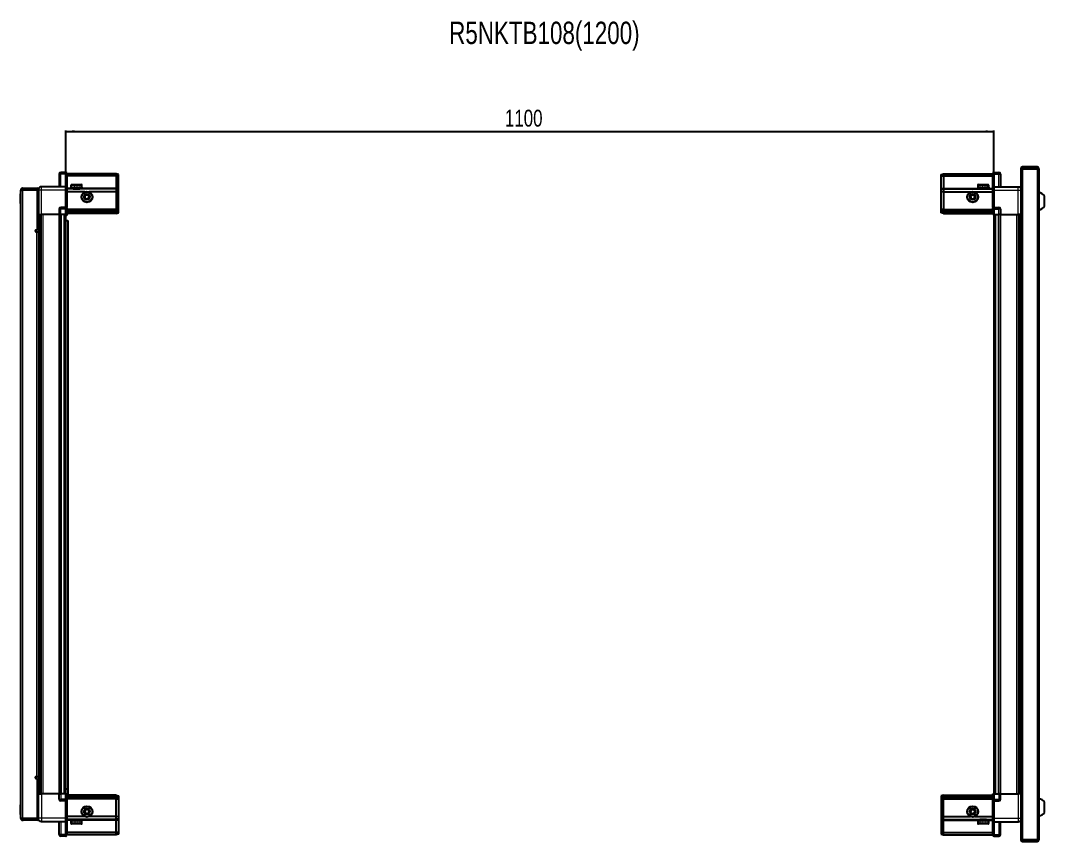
# Model space of a CAD drawing. Header units: millimetres. Extents: x 1415 to 5124, y -588 to 1749.
# Drawn here: x 2756 to 3969, y 777 to 1749 of the extents above; entities that cross this region are included whole.
import ezdxf

# ---------------------------------------------------------------- set-up
doc = ezdxf.new("R2010")
doc.units = ezdxf.units.MM
doc.layers.add('FORMAT', color=7, linetype='Continuous')
doc.styles.add('SLDTEXTSTYLE0', font='TXT', dxfattribs={"width": 0.75})
doc.dimstyles.new('SLDDIMSTYLE0', dxfattribs={"dimtxt": 20, "dimasz": 10, "dimexe": 0, "dimexo": 0.0625, "dimgap": 5, "dimtad": 2, "dimdec": 1, "dimrnd": 1e-09, "dimzin": 12, "dimdsep": 46, "dimtxsty": 'SLDTEXTSTYLE0', "dimsah": 1, "dimcen": 0.09, "dimadec": 0, "dimazin": 3, "dimtfac": 1, "dimtofl": 0, "dimtmove": 0, "dimatfit": 3, "dimfxl": 0, "dimfrac": 2, "dimtolj": 1, "dimtzin": 12, "dimarcsym": 0})

# ---------------------------------------------------------------- blocks, each defined once
blk = doc.blocks.new('_D_5')
at = {"layer": 'FORMAT'}
for p, q in [((2809.3, 1519.3), (2809.3, 1618.8)), ((2809.3, 1617.8), (3909.3, 1617.8)), ((3909.3, 1519.3), (3909.3, 1618.8))]:
    blk.add_line(p, q, dxfattribs=at)
for points in [[(2809.3, 1617.8), (2819.3, 1616.3), (2819.3, 1619.4)], [(3909.3, 1617.8), (3899.3, 1619.4), (3899.3, 1616.3)]]:
    blk.add_solid(points, dxfattribs=at)
at = {"layer": 'FORMAT', "insert": (3329.7, 1643.6), "char_height": 20, "attachment_point": 1, "style": 'SLDTEXTSTYLE0'}
blk.add_mtext('1100', dxfattribs=at)

msp = doc.modelspace()

# ---------------------------------------------------------------- linework, layer by layer
at = {"color": 7, "linetype": 'Continuous', "lineweight": 25}
for p, q in [((2801.43, 1567.32), (2801.43, 1552.32)), ((2809.43, 1569.32), (2803.43, 1569.32)), ((2809.43, 1569.32), (2809.76, 1569.32)), ((2809.43, 1569.32), (2809.43, 1567.32)), ((2809.43, 1552.52), (2809.43, 1567.32)), ((2809.43, 1552.52), (2809.43, 1567.32)), ((2810.63, 1568.82), (2809.76, 1569.32)), ((2810.63, 1567.32), (2810.63, 1568.82)), ((2868.93, 1567.82), (2810.63, 1567.82)), ((2810.63, 1567.32), (2810.63, 1552.52)), ((2868.93, 1567.82), (2868.93, 1565.32)), ((2871.93, 1567.02), (2868.93, 1567.82)), ((2871.93, 1565.17), (2871.93, 1567.02)), ((3846.63, 1567.02), (3849.63, 1567.82)), ((3846.63, 1565.17), (3846.63, 1567.02)), ((3849.63, 1567.82), (3849.63, 1565.32)), ((3849.63, 1567.82), (3907.93, 1567.82)), ((3908.79, 1569.32), (3907.93, 1568.82)), ((3908.79, 1569.32), (3907.93, 1568.82)), ((3907.93, 1568.82), (3907.93, 1567.32)), ((3907.93, 1552.52), (3907.93, 1567.32)), ((3909.13, 1569.32), (3908.79, 1569.32)), ((3909.13, 1569.32), (3908.79, 1569.32)), ((3909.13, 1567.32), (3909.13, 1569.32)), ((3909.13, 1569.32), (3909.13, 1569.32)), ((3909.13, 1569.32), (3915.13, 1569.32)), ((3909.13, 1567.32), (3909.13, 1552.52)), ((3917.13, 1567.32), (3917.13, 1552.32)), ((3941.13, 1573.72), (3941.13, 1561.32)), ((3942.63, 1573.72), (3942.63, 1561.32)), ((3943.13, 1560.82), (3943.13, 1573.72)), ((3943.13, 1573.72), (3960.53, 1573.72)), ((3960.53, 1575.82), (3943.23, 1575.82)), ((3960.53, 1574.32), (3943.23, 1574.32)), ((3960.53, 1574.32), (3960.53, 1575.82)), ((3960.53, 1573.72), (3962.63, 1573.72)), ((3962.63, 1573.72), (3962.63, 778.92)), ((2868.93, 1565.32), (2810.63, 1565.32)), ((2815.43, 1554.22), (2815.43, 1551.82)), ((2816.23, 1555.02), (2823.39, 1555.02)), ((2823.39, 1555.02), (2827.63, 1555.02)), ((2828.43, 1551.82), (2828.43, 1554.22)), ((2868.93, 1565.32), (2868.93, 1550.82)), ((2871.93, 1565.17), (2868.93, 1565.32)), ((2871.93, 1550.82), (2871.93, 1565.17)), ((3846.63, 1565.17), (3849.63, 1565.32)), ((3846.63, 1550.82), (3846.63, 1565.17)), ((3849.63, 1565.32), (3849.63, 1550.82)), ((3849.63, 1565.32), (3907.93, 1565.32)), ((3890.13, 1554.22), (3890.13, 1551.32)), ((3890.93, 1555.02), (3902.33, 1555.02)), ((3903.13, 1551.32), (3903.13, 1554.22)), ((3941.03, 1560.82), (3941.03, 791.82)), ((3941.03, 1560.82), (3943.13, 1560.82)), ((3941.13, 1561.32), (3942.63, 1561.32)), ((2755.93, 1543.96), (2755.63, 1543.96)), ((2755.63, 1532.39), (2755.63, 1543.96)), ((2757.43, 1548.47), (2755.93, 1548.47)), ((2755.93, 1547.97), (2755.93, 1548.47)), ((2755.93, 804.67), (2755.93, 1547.97)), ((2758.03, 1549.07), (2758.03, 1550.57)), ((2758.03, 1550.57), (2758.93, 1550.57)), ((2758.03, 1549.07), (2758.93, 1549.07)), ((2758.03, 1548.57), (2775.43, 1548.57)), ((2758.93, 1550.57), (2775.43, 1550.57)), ((2758.93, 1549.07), (2758.93, 1550.57)), ((2758.93, 1549.07), (2775.43, 1549.07)), ((2775.43, 1549.07), (2775.43, 1550.57)), ((2776.93, 1548.57), (2775.43, 1548.57)), ((2775.43, 1548.57), (2775.43, 1501.07)), ((2776.93, 1548.32), (2776.93, 1519.32)), ((2809.43, 1552.32), (2780.43, 1552.32)), ((2809.43, 1552.32), (2809.43, 1552.52)), ((2809.43, 1552.32), (2810.63, 1552.32)), ((2809.43, 1548.32), (2809.43, 1552.32)), ((2809.43, 1528.02), (2809.43, 1548.32)), ((2810.63, 1552.52), (2810.63, 1552.32)), ((2810.63, 1552.32), (2810.63, 1548.32)), ((2868.93, 1549.82), (2810.63, 1549.82)), ((2810.63, 1548.32), (2810.63, 1528.02)), ((2831.93, 1546.32), (2810.63, 1546.32)), ((2815.43, 1551.82), (2815.43, 1551.32)), ((2815.43, 1551.32), (2815.56, 1551.32)), ((2815.75, 1551.82), (2815.56, 1551.82)), ((2815.56, 1551.82), (2815.56, 1551.32)), ((2815.56, 1551.32), (2815.75, 1551.32)), ((2815.75, 1551.82), (2815.75, 1551.32)), ((2815.75, 1551.32), (2816.28, 1551.32)), ((2816.68, 1551.82), (2816.28, 1551.82)), ((2816.28, 1551.82), (2816.28, 1551.32)), ((2816.28, 1551.32), (2816.68, 1551.32)), ((2816.68, 1551.82), (2816.68, 1551.32)), ((2816.68, 1551.32), (2817.55, 1551.32)), ((2817.53, 1551.32), (2817.53, 1551.22)), ((2817.53, 1551.22), (2826.33, 1551.22)), ((2818.12, 1551.82), (2817.55, 1551.82)), ((2817.55, 1551.82), (2817.55, 1551.32)), ((2817.55, 1551.32), (2818.12, 1551.32)), ((2817.93, 1550.82), (2818.62, 1550.34)), ((2817.93, 1550.82), (2822.96, 1550.82)), ((2818.62, 1550.34), (2817.93, 1549.86)), ((2817.93, 1549.86), (2817.93, 1549.82)), ((2817.93, 1549.86), (2822.96, 1549.86)), ((2818.12, 1551.82), (2818.12, 1551.32)), ((2818.12, 1551.32), (2819.25, 1551.32)), ((2818.62, 1550.34), (2822.78, 1550.34)), ((2819.94, 1551.82), (2819.25, 1551.82)), ((2819.25, 1551.82), (2819.25, 1551.32)), ((2819.25, 1551.32), (2819.94, 1551.32)), ((2819.94, 1551.82), (2819.94, 1551.32)), ((2819.94, 1551.32), (2821.21, 1551.32)), ((2821.95, 1551.82), (2821.21, 1551.82)), ((2821.21, 1551.82), (2821.21, 1551.32)), ((2821.21, 1551.32), (2821.44, 1551.32)), ((2821.44, 1551.82), (2821.44, 1551.32)), ((2821.94, 1551.82), (2821.94, 1551.32)), ((2821.94, 1551.32), (2821.95, 1551.32)), ((2821.95, 1551.82), (2821.95, 1551.32)), ((2821.95, 1551.32), (2823.24, 1551.32)), ((2822.78, 1550.34), (2825.24, 1550.34)), ((2822.96, 1550.82), (2825.93, 1550.82)), ((2822.96, 1549.86), (2825.93, 1549.86)), ((2823.95, 1551.82), (2823.24, 1551.82)), ((2823.24, 1551.82), (2823.24, 1551.32)), ((2823.3, 1551.82), (2823.3, 1551.32)), ((2823.3, 1551.32), (2823.95, 1551.32)), ((2823.95, 1551.82), (2823.95, 1551.32)), ((2823.95, 1551.32), (2825.14, 1551.32)), ((2825.76, 1551.82), (2825.14, 1551.82)), ((2825.14, 1551.82), (2825.14, 1551.32)), ((2825.14, 1551.32), (2825.76, 1551.32)), ((2825.24, 1550.34), (2825.93, 1550.82)), ((2825.93, 1549.86), (2825.24, 1550.34)), ((2825.76, 1551.82), (2825.76, 1551.32)), ((2825.76, 1551.32), (2826.73, 1551.32)), ((2825.93, 1549.82), (2825.93, 1549.86)), ((2826.33, 1551.22), (2826.33, 1551.32)), ((2827.2, 1551.82), (2826.73, 1551.82)), ((2826.73, 1551.82), (2826.73, 1551.32)), ((2826.73, 1551.32), (2827.2, 1551.32)), ((2827.2, 1551.82), (2827.2, 1551.32)), ((2827.2, 1551.32), (2827.85, 1551.32)), ((2828.11, 1551.82), (2827.85, 1551.82)), ((2827.85, 1551.82), (2827.85, 1551.32)), ((2827.85, 1551.32), (2828.11, 1551.32)), ((2828.11, 1551.82), (2828.11, 1551.32)), ((2828.11, 1551.32), (2828.39, 1551.32)), ((2828.43, 1551.82), (2828.39, 1551.82)), ((2828.39, 1551.82), (2828.39, 1551.32)), ((2828.39, 1551.32), (2828.43, 1551.32)), ((2828.43, 1551.82), (2828.43, 1551.32)), ((2868.93, 1546.32), (2836.93, 1546.32)), ((2868.93, 1550.82), (2868.93, 1549.82)), ((2868.93, 1549.82), (2868.93, 1546.32)), ((2871.93, 1549.02), (2868.93, 1549.82)), ((2868.93, 1546.32), (2868.93, 1525.82)), ((2868.93, 1546.32), (2871.93, 1545.99)), ((2871.93, 1549.02), (2871.93, 1550.82)), ((2871.93, 1545.99), (2871.93, 1549.02)), ((2871.93, 1525.82), (2871.93, 1545.99)), ((3846.63, 1549.02), (3846.63, 1550.82)), ((3846.63, 1549.02), (3849.63, 1549.82)), ((3846.63, 1545.99), (3846.63, 1549.02)), ((3849.63, 1546.32), (3846.63, 1545.99)), ((3846.63, 1525.82), (3846.63, 1545.99)), ((3849.63, 1550.82), (3849.63, 1549.82)), ((3849.63, 1549.82), (3849.63, 1546.32)), ((3849.63, 1549.82), (3907.93, 1549.82)), ((3849.63, 1546.32), (3849.63, 1525.82)), ((3849.63, 1546.32), (3881.63, 1546.32)), ((3886.63, 1546.32), (3907.93, 1546.32)), ((3890.13, 1551.32), (3890.16, 1551.32)), ((3890.28, 1551.82), (3890.16, 1551.82)), ((3890.16, 1551.82), (3890.16, 1551.32)), ((3890.16, 1551.32), (3890.28, 1551.32)), ((3890.28, 1551.82), (3890.28, 1551.32)), ((3890.28, 1551.32), (3890.69, 1551.32)), ((3891.03, 1551.82), (3890.69, 1551.82)), ((3890.69, 1551.82), (3890.69, 1551.32)), ((3890.69, 1551.32), (3891.03, 1551.32)), ((3891.03, 1551.82), (3891.03, 1551.32)), ((3891.03, 1551.32), (3891.8, 1551.32)), ((3892.33, 1551.82), (3891.8, 1551.82)), ((3891.8, 1551.82), (3891.8, 1551.32)), ((3891.8, 1551.32), (3892.33, 1551.32)), ((3892.23, 1551.32), (3892.23, 1551.22)), ((3892.23, 1551.22), (3901.03, 1551.22)), ((3892.33, 1551.82), (3892.33, 1551.32)), ((3892.33, 1551.32), (3893.39, 1551.32)), ((3892.63, 1550.82), (3893.32, 1550.34)), ((3892.63, 1550.82), (3900.63, 1550.82)), ((3893.32, 1550.34), (3892.63, 1549.86)), ((3892.63, 1549.86), (3892.63, 1549.82)), ((3892.63, 1549.86), (3900.63, 1549.86)), ((3893.32, 1550.34), (3899.94, 1550.34)), ((3894.05, 1551.82), (3893.39, 1551.82)), ((3893.39, 1551.82), (3893.39, 1551.32)), ((3893.39, 1551.32), (3894.05, 1551.32)), ((3894.05, 1551.82), (3894.05, 1551.32)), ((3894.05, 1551.32), (3895.29, 1551.32)), ((3896.02, 1551.82), (3895.29, 1551.82)), ((3895.29, 1551.82), (3895.29, 1551.32)), ((3895.29, 1551.32), (3895.72, 1551.32)), ((3895.72, 1551.82), (3895.72, 1551.32)), ((3896.02, 1551.82), (3896.02, 1551.32)), ((3896.02, 1551.32), (3897.32, 1551.32)), ((3898.05, 1551.82), (3897.32, 1551.82)), ((3897.32, 1551.82), (3897.32, 1551.32)), ((3897.59, 1551.82), (3897.59, 1551.32)), ((3897.59, 1551.32), (3898.05, 1551.32)), ((3898.05, 1551.82), (3898.05, 1551.32)), ((3898.05, 1551.32), (3899.28, 1551.32)), ((3899.94, 1551.82), (3899.28, 1551.82)), ((3899.28, 1551.82), (3899.28, 1551.32)), ((3899.28, 1551.32), (3899.94, 1551.32)), ((3899.94, 1551.82), (3899.94, 1551.32)), ((3899.94, 1551.32), (3900.98, 1551.32)), ((3899.94, 1550.34), (3900.63, 1550.82)), ((3900.63, 1549.86), (3899.94, 1550.34)), ((3900.63, 1549.82), (3900.63, 1549.86)), ((3901.5, 1551.82), (3900.98, 1551.82)), ((3900.98, 1551.82), (3900.98, 1551.32)), ((3900.98, 1551.32), (3901.5, 1551.32)), ((3901.03, 1551.22), (3901.03, 1551.32)), ((3901.5, 1551.82), (3901.5, 1551.32)), ((3901.5, 1551.32), (3902.26, 1551.32)), ((3902.59, 1551.82), (3902.26, 1551.82)), ((3902.26, 1551.82), (3902.26, 1551.32)), ((3902.26, 1551.32), (3902.59, 1551.32)), ((3902.59, 1551.82), (3902.59, 1551.32)), ((3902.59, 1551.32), (3902.99, 1551.32)), ((3903.1, 1551.82), (3902.99, 1551.82)), ((3902.99, 1551.82), (3902.99, 1551.32)), ((3902.99, 1551.32), (3903.1, 1551.32)), ((3903.1, 1551.82), (3903.1, 1551.32)), ((3903.1, 1551.32), (3903.13, 1551.32)), ((3907.93, 1552.32), (3907.93, 1552.52)), ((3909.13, 1552.32), (3907.93, 1552.32)), ((3907.93, 1548.32), (3907.93, 1552.32)), ((3907.93, 1528.02), (3907.93, 1548.32)), ((3909.13, 1552.52), (3909.13, 1552.32)), ((3909.13, 1552.32), (3909.13, 1548.32)), ((3909.13, 1552.32), (3938.13, 1552.32)), ((3909.13, 1548.32), (3909.13, 1528.02)), ((3969.23, 1529.32), (3969.23, 1541.32)), ((2755.63, 1532.39), (2755.93, 1532.39)), ((2775.43, 1522.07), (2776.93, 1522.07)), ((2776.93, 1519.32), (2775.43, 1519.32)), ((2777.58, 833.32), (2777.58, 1519.32)), ((2779.37, 1519.32), (2779.37, 833.32)), ((2779.4, 1519.32), (2779.4, 833.32)), ((2801.43, 1519.32), (2780.43, 1519.32)), ((2801.43, 1525.82), (2801.43, 1519.32)), ((2801.43, 1519.32), (2803.43, 1519.32)), ((2802.08, 833.32), (2802.08, 1519.32)), ((2809.43, 1527.82), (2803.43, 1527.82)), ((2809.43, 1519.32), (2803.43, 1519.32)), ((2809.28, 833.32), (2809.28, 1519.32)), ((2809.43, 1527.82), (2809.43, 1528.02)), ((2809.43, 1527.82), (2809.43, 1525.82)), ((2809.43, 1527.82), (2810.63, 1527.82)), ((2809.43, 1519.32), (2809.43, 1525.82)), ((2809.43, 1519.32), (2809.43, 1525.82)), ((2809.43, 1519.32), (2809.76, 1519.32)), ((2809.43, 1519.32), (2809.43, 1519.32)), ((2809.76, 1519.32), (2809.76, 1525.82)), ((2810.63, 1519.32), (2809.76, 1519.32)), ((2809.76, 1519.32), (2809.76, 1519.32)), ((2810.63, 1528.02), (2810.63, 1527.82)), ((2810.63, 1527.15), (2810.63, 1527.82)), ((2810.63, 1527.15), (2810.63, 1519.32)), ((2868.93, 1524.82), (2810.63, 1524.82)), ((2868.93, 1523.82), (2810.63, 1523.82)), ((2868.93, 1522.32), (2810.63, 1522.32)), ((2868.93, 1520.82), (2810.63, 1520.82)), ((2868.93, 1525.82), (2868.93, 1524.82)), ((2868.93, 1524.82), (2868.93, 1523.82)), ((2868.93, 1524.82), (2871.93, 1524.02)), ((2868.93, 1523.82), (2868.93, 1522.32)), ((2868.93, 1523.82), (2871.93, 1523.28)), ((2868.93, 1522.32), (2871.93, 1522.78)), ((2868.93, 1522.32), (2868.93, 1520.82)), ((2868.93, 1520.82), (2871.93, 1521.63)), ((2871.93, 1524.02), (2871.93, 1525.82)), ((2871.93, 1523.28), (2871.93, 1524.02)), ((2871.93, 1522.78), (2871.93, 1523.28)), ((2871.93, 1521.63), (2871.93, 1522.78)), ((3846.63, 1524.02), (3846.63, 1525.82)), ((3849.63, 1524.82), (3846.63, 1524.02)), ((3846.63, 1523.28), (3846.63, 1524.02)), ((3849.63, 1523.82), (3846.63, 1523.28)), ((3846.63, 1522.78), (3846.63, 1523.28)), ((3846.63, 1521.63), (3846.63, 1522.78)), ((3849.63, 1522.32), (3846.63, 1522.78)), ((3849.63, 1520.82), (3846.63, 1521.63)), ((3849.63, 1525.82), (3849.63, 1524.82)), ((3849.63, 1524.82), (3849.63, 1523.82)), ((3849.63, 1524.82), (3907.93, 1524.82)), ((3849.63, 1523.82), (3907.93, 1523.82)), ((3849.63, 1523.82), (3849.63, 1522.32)), ((3849.63, 1522.32), (3907.93, 1522.32)), ((3849.63, 1522.32), (3849.63, 1520.82)), ((3849.63, 1520.82), (3907.93, 1520.82)), ((3907.93, 1527.82), (3907.93, 1528.02)), ((3909.13, 1527.82), (3907.93, 1527.82)), ((3907.93, 1527.82), (3907.93, 1527.15)), ((3907.93, 1519.32), (3907.93, 1527.15)), ((3908.79, 1519.32), (3907.93, 1519.32)), ((3908.79, 1525.82), (3908.79, 1519.32)), ((3909.13, 1519.32), (3908.79, 1519.32)), ((3909.13, 1528.02), (3909.13, 1527.82)), ((3909.13, 1525.82), (3909.13, 1527.82)), ((3909.13, 1525.82), (3909.13, 1527.82)), ((3909.13, 1527.82), (3915.13, 1527.82)), ((3909.13, 1525.82), (3909.13, 1519.32)), ((3909.13, 1519.32), (3915.13, 1519.32)), ((3909.28, 1519.32), (3909.28, 833.32)), ((3917.13, 1519.32), (3915.13, 1519.32)), ((3916.48, 1519.32), (3916.48, 833.32)), ((3917.13, 1525.82), (3917.13, 1519.32)), ((3917.13, 1519.32), (3938.13, 1519.32)), ((3939.15, 833.32), (3939.15, 1519.32)), ((3939.18, 833.32), (3939.18, 1519.32)), ((3940.98, 1519.32), (3940.98, 833.32)), ((2809.28, 1512.32), (2811.78, 1512.32)), ((2811.78, 1512.32), (2811.78, 838.82)), ((2775.43, 1501.07), (2774.08, 1501.07)), ((2774.08, 1499.07), (2774.83, 1499.07)), ((2774.83, 1499.07), (2776.93, 1499.07)), ((2776.93, 1499.07), (2776.93, 853.57)), ((2774.83, 853.57), (2774.08, 853.57)), ((2774.08, 851.57), (2775.43, 851.57)), ((2776.93, 853.57), (2774.83, 853.57)), ((2775.43, 851.57), (2775.43, 804.07)), ((2811.78, 838.82), (2809.28, 838.82)), ((2811.78, 838.82), (2811.78, 831.82)), ((2776.93, 833.32), (2775.43, 833.32)), ((2776.93, 830.57), (2775.43, 830.57)), ((2776.93, 804.32), (2776.93, 833.32)), ((2801.43, 833.32), (2780.43, 833.32)), ((2801.43, 826.82), (2801.43, 833.32)), ((2801.43, 833.32), (2803.43, 833.32)), ((2809.43, 833.32), (2803.43, 833.32)), ((2809.43, 833.32), (2809.76, 833.32)), ((2809.43, 826.82), (2809.43, 833.32)), ((2809.43, 826.82), (2809.43, 824.82)), ((2809.43, 826.82), (2809.43, 824.82)), ((2809.76, 826.82), (2809.76, 833.32)), ((2809.76, 833.32), (2810.63, 833.32)), ((2810.63, 833.32), (2810.63, 825.5)), ((2868.93, 831.82), (2810.63, 831.82)), ((2868.93, 830.32), (2810.63, 830.32)), ((2868.93, 828.82), (2810.63, 828.82)), ((2868.93, 827.82), (2810.63, 827.82)), ((2810.63, 824.82), (2810.63, 825.5)), ((2868.93, 830.32), (2868.93, 831.82)), ((2868.93, 831.82), (2871.93, 831.02)), ((2868.93, 828.82), (2868.93, 830.32)), ((2868.93, 830.32), (2871.93, 829.87)), ((2868.93, 828.82), (2871.93, 829.37)), ((2868.93, 827.82), (2868.93, 828.82)), ((2868.93, 827.82), (2871.93, 828.63)), ((2868.93, 826.82), (2868.93, 827.82)), ((2868.93, 806.32), (2868.93, 826.82)), ((2871.93, 831.02), (2871.93, 829.87)), ((2871.93, 829.87), (2871.93, 829.37)), ((2871.93, 829.37), (2871.93, 828.63)), ((2871.93, 828.63), (2871.93, 826.82)), ((2871.93, 826.82), (2871.93, 806.66)), ((3849.63, 831.82), (3846.63, 831.02)), ((3846.63, 831.02), (3846.63, 829.87)), ((3849.63, 830.32), (3846.63, 829.87)), ((3846.63, 829.87), (3846.63, 829.37)), ((3849.63, 828.82), (3846.63, 829.37)), ((3846.63, 829.37), (3846.63, 828.63)), ((3849.63, 827.82), (3846.63, 828.63)), ((3846.63, 828.63), (3846.63, 826.82)), ((3846.63, 826.82), (3846.63, 806.66)), ((3849.63, 830.32), (3849.63, 831.82)), ((3849.63, 831.82), (3907.93, 831.82)), ((3849.63, 830.32), (3907.93, 830.32)), ((3849.63, 828.82), (3849.63, 830.32)), ((3849.63, 828.82), (3907.93, 828.82)), ((3849.63, 827.82), (3849.63, 828.82)), ((3849.63, 827.82), (3907.93, 827.82)), ((3849.63, 826.82), (3849.63, 827.82)), ((3849.63, 806.32), (3849.63, 826.82)), ((3907.93, 825.5), (3907.93, 833.32)), ((3907.93, 833.32), (3908.79, 833.32)), ((3907.93, 825.5), (3907.93, 824.82)), ((3908.79, 833.32), (3908.79, 833.32)), ((3908.79, 833.32), (3908.79, 826.82)), ((3909.13, 833.32), (3908.79, 833.32)), ((3909.13, 833.32), (3909.13, 833.32)), ((3909.13, 833.32), (3909.13, 826.82)), ((3909.13, 833.32), (3915.13, 833.32)), ((3909.13, 833.32), (3909.13, 826.82)), ((3909.13, 824.82), (3909.13, 826.82)), ((3917.13, 833.32), (3915.13, 833.32)), ((3917.13, 826.82), (3917.13, 833.32)), ((3917.13, 833.32), (3938.13, 833.32)), ((2755.93, 820.26), (2755.63, 820.26)), ((2755.63, 810.58), (2755.63, 820.26)), ((2809.43, 824.82), (2803.43, 824.82)), ((2809.43, 824.82), (2810.63, 824.82)), ((2809.43, 824.62), (2809.43, 824.82)), ((2809.43, 804.32), (2809.43, 824.62)), ((2810.63, 824.82), (2810.63, 824.62)), ((2810.63, 824.62), (2810.63, 804.32)), ((3909.13, 824.82), (3907.93, 824.82)), ((3907.93, 824.62), (3907.93, 824.82)), ((3907.93, 804.32), (3907.93, 824.62)), ((3909.13, 824.82), (3909.13, 824.62)), ((3909.13, 824.82), (3915.13, 824.82)), ((3909.13, 824.62), (3909.13, 804.32)), ((3969.23, 811.32), (3969.23, 823.32)), ((2755.63, 808.69), (2755.63, 810.58)), ((2755.63, 808.69), (2755.93, 808.69)), ((2755.93, 804.17), (2755.93, 804.67)), ((2757.43, 804.17), (2755.93, 804.17)), ((2775.43, 804.07), (2758.03, 804.07)), ((2758.03, 803.57), (2758.03, 802.07)), ((2758.03, 803.57), (2758.93, 803.57)), ((2758.03, 802.07), (2758.93, 802.07)), ((2758.93, 803.57), (2758.93, 802.07)), ((2775.43, 803.57), (2758.93, 803.57)), ((2775.43, 802.07), (2758.93, 802.07)), ((2775.43, 804.07), (2776.93, 804.07)), ((2775.43, 803.57), (2775.43, 802.07)), ((2809.43, 800.32), (2809.43, 804.32)), ((2831.93, 806.32), (2810.63, 806.32)), ((2810.63, 804.32), (2810.63, 800.32)), ((2868.93, 802.82), (2810.63, 802.82)), ((2815.43, 801.32), (2815.43, 798.42)), ((2815.52, 801.32), (2815.43, 801.32)), ((2815.52, 800.82), (2815.52, 801.32)), ((2815.69, 801.32), (2815.52, 801.32)), ((2815.69, 800.82), (2815.69, 801.32)), ((2816.18, 801.32), (2815.69, 801.32)), ((2816.18, 800.82), (2816.18, 801.32)), ((2816.56, 801.32), (2816.18, 801.32)), ((2816.56, 800.82), (2816.56, 801.32)), ((2817.4, 801.32), (2816.56, 801.32)), ((2817.4, 800.82), (2817.4, 801.32)), ((2817.96, 801.32), (2817.4, 801.32)), ((2817.53, 801.42), (2817.53, 801.32)), ((2822.92, 801.42), (2817.53, 801.42)), ((2817.93, 802.82), (2817.93, 802.79)), ((2817.93, 802.79), (2818.62, 802.31)), ((2818.03, 802.79), (2817.93, 802.79)), ((2818.62, 802.31), (2817.93, 801.82)), ((2818.03, 801.82), (2817.93, 801.82)), ((2817.96, 800.82), (2817.96, 801.32)), ((2819.06, 801.32), (2817.96, 801.32)), ((2825.93, 802.79), (2818.03, 802.79)), ((2825.93, 801.82), (2818.03, 801.82)), ((2818.7, 802.31), (2818.62, 802.31)), ((2825.24, 802.31), (2818.7, 802.31)), ((2819.06, 800.82), (2819.06, 801.32)), ((2819.74, 801.32), (2819.06, 801.32)), ((2819.74, 800.82), (2819.74, 801.32)), ((2821, 801.32), (2819.74, 801.32)), ((2821, 800.82), (2821, 801.32)), ((2821.3, 801.32), (2821, 801.32)), ((2821.3, 800.82), (2821.3, 801.32)), ((2821.74, 800.82), (2821.74, 801.32)), ((2823.04, 801.32), (2821.74, 801.32)), ((2826.33, 801.42), (2822.92, 801.42)), ((2823.04, 800.82), (2823.04, 801.32)), ((2823.17, 800.82), (2823.17, 801.32)), ((2823.76, 801.32), (2823.17, 801.32)), ((2823.76, 800.82), (2823.76, 801.32)), ((2824.96, 801.32), (2823.76, 801.32)), ((2824.96, 800.82), (2824.96, 801.32)), ((2825.59, 801.32), (2824.96, 801.32)), ((2825.24, 802.31), (2825.93, 802.79)), ((2825.93, 801.82), (2825.24, 802.31)), ((2825.59, 800.82), (2825.59, 801.32)), ((2826.59, 801.32), (2825.59, 801.32)), ((2825.93, 802.79), (2825.93, 802.82)), ((2826.33, 801.32), (2826.33, 801.42)), ((2826.59, 800.82), (2826.59, 801.32)), ((2827.07, 801.32), (2826.59, 801.32)), ((2827.07, 800.82), (2827.07, 801.32)), ((2827.76, 801.32), (2827.07, 801.32)), ((2827.76, 800.82), (2827.76, 801.32)), ((2828.05, 801.32), (2827.76, 801.32)), ((2828.05, 800.82), (2828.05, 801.32)), ((2828.36, 801.32), (2828.05, 801.32)), ((2828.36, 800.82), (2828.36, 801.32)), ((2828.42, 801.32), (2828.36, 801.32)), ((2828.42, 800.82), (2828.42, 801.32)), ((2828.43, 801.32), (2828.42, 801.32)), ((2828.43, 798.42), (2828.43, 801.32)), ((2868.93, 806.32), (2836.93, 806.32)), ((2868.93, 806.32), (2871.93, 806.66)), ((2868.93, 802.82), (2868.93, 806.32)), ((2871.93, 803.63), (2868.93, 802.82)), ((2868.93, 801.82), (2868.93, 802.82)), ((2868.93, 787.32), (2868.93, 801.82)), ((2871.93, 806.66), (2871.93, 803.63)), ((2871.93, 803.63), (2871.93, 801.82)), ((2871.93, 801.82), (2871.93, 787.48)), ((3849.63, 806.32), (3846.63, 806.66)), ((3846.63, 806.66), (3846.63, 803.63)), ((3846.63, 803.63), (3849.63, 802.82)), ((3846.63, 803.63), (3846.63, 801.82)), ((3846.63, 801.82), (3846.63, 787.48)), ((3849.63, 806.32), (3881.63, 806.32)), ((3849.63, 802.82), (3849.63, 806.32)), ((3849.63, 802.82), (3907.93, 802.82)), ((3849.63, 801.82), (3849.63, 802.82)), ((3849.63, 787.32), (3849.63, 801.82)), ((3886.63, 806.32), (3907.93, 806.32)), ((3890.13, 801.32), (3890.13, 798.42)), ((3890.14, 801.32), (3890.13, 801.32)), ((3890.14, 800.82), (3890.14, 801.32)), ((3890.24, 801.32), (3890.14, 801.32)), ((3890.24, 800.82), (3890.24, 801.32)), ((3890.61, 801.32), (3890.24, 801.32)), ((3890.61, 800.82), (3890.61, 801.32)), ((3890.93, 801.32), (3890.61, 801.32)), ((3890.93, 800.82), (3890.93, 801.32)), ((3891.67, 801.32), (3890.93, 801.32)), ((3891.67, 800.82), (3891.67, 801.32)), ((3892.18, 801.32), (3891.67, 801.32)), ((3892.18, 800.82), (3892.18, 801.32)), ((3893.21, 801.32), (3892.18, 801.32)), ((3892.23, 801.42), (3892.23, 801.32)), ((3901.03, 801.42), (3892.23, 801.42)), ((3892.63, 802.82), (3892.63, 802.79)), ((3892.63, 802.79), (3893.32, 802.31)), ((3900.63, 802.79), (3892.63, 802.79)), ((3893.32, 802.31), (3892.63, 801.82)), ((3900.63, 801.82), (3892.63, 801.82)), ((3893.21, 800.82), (3893.21, 801.32)), ((3893.86, 801.32), (3893.21, 801.32)), ((3899.94, 802.31), (3893.32, 802.31)), ((3893.86, 800.82), (3893.86, 801.32)), ((3895.09, 801.32), (3893.86, 801.32)), ((3895.09, 800.82), (3895.09, 801.32)), ((3895.59, 801.32), (3895.09, 801.32)), ((3895.59, 800.82), (3895.59, 801.32)), ((3895.82, 800.82), (3895.82, 801.32)), ((3897.12, 801.32), (3895.82, 801.32)), ((3897.12, 800.82), (3897.12, 801.32)), ((3897.45, 800.82), (3897.45, 801.32)), ((3897.85, 801.32), (3897.45, 801.32)), ((3897.85, 800.82), (3897.85, 801.32)), ((3899.1, 801.32), (3897.85, 801.32)), ((3899.1, 800.82), (3899.1, 801.32)), ((3899.76, 801.32), (3899.1, 801.32)), ((3899.76, 800.82), (3899.76, 801.32)), ((3900.83, 801.32), (3899.76, 801.32)), ((3899.94, 802.31), (3900.63, 802.79)), ((3900.63, 801.82), (3899.94, 802.31)), ((3900.63, 802.79), (3900.63, 802.82)), ((3900.83, 800.82), (3900.83, 801.32)), ((3901.37, 801.32), (3900.83, 801.32)), ((3901.03, 801.32), (3901.03, 801.42)), ((3901.37, 800.82), (3901.37, 801.32)), ((3902.16, 801.32), (3901.37, 801.32)), ((3902.16, 800.82), (3902.16, 801.32)), ((3902.51, 801.32), (3902.16, 801.32)), ((3902.51, 800.82), (3902.51, 801.32)), ((3902.94, 801.32), (3902.51, 801.32)), ((3902.94, 800.82), (3902.94, 801.32)), ((3903.08, 801.32), (3902.94, 801.32)), ((3903.08, 800.82), (3903.08, 801.32)), ((3903.13, 801.32), (3903.08, 801.32)), ((3903.13, 798.42), (3903.13, 801.32)), ((3907.93, 800.32), (3907.93, 804.32)), ((3909.13, 804.32), (3909.13, 800.32)), ((2809.43, 800.32), (2780.43, 800.32)), ((2801.43, 785.32), (2801.43, 800.32)), ((2809.43, 800.32), (2810.63, 800.32)), ((2809.43, 800.12), (2809.43, 800.32)), ((2809.43, 785.32), (2809.43, 800.12)), ((2810.63, 800.32), (2810.63, 800.12)), ((2810.63, 800.12), (2810.63, 785.32)), ((2815.52, 800.82), (2815.69, 800.82)), ((2816.18, 800.82), (2816.56, 800.82)), ((2816.37, 797.62), (2816.23, 797.62)), ((2827.63, 797.62), (2816.37, 797.62)), ((2817.4, 800.82), (2817.96, 800.82)), ((2819.06, 800.82), (2819.74, 800.82)), ((2821, 800.82), (2821.74, 800.82)), ((2823.04, 800.82), (2823.76, 800.82)), ((2824.96, 800.82), (2825.59, 800.82)), ((2826.59, 800.82), (2827.07, 800.82)), ((2827.76, 800.82), (2828.05, 800.82)), ((2828.36, 800.82), (2828.42, 800.82)), ((3890.14, 800.82), (3890.24, 800.82)), ((3890.61, 800.82), (3890.93, 800.82)), ((3902.33, 797.62), (3890.93, 797.62)), ((3891.67, 800.82), (3892.18, 800.82)), ((3893.21, 800.82), (3893.86, 800.82)), ((3895.09, 800.82), (3895.82, 800.82)), ((3897.12, 800.82), (3897.85, 800.82)), ((3899.1, 800.82), (3899.76, 800.82)), ((3900.83, 800.82), (3901.37, 800.82)), ((3902.16, 800.82), (3902.51, 800.82)), ((3902.94, 800.82), (3903.08, 800.82)), ((3909.13, 800.32), (3907.93, 800.32)), ((3907.93, 800.12), (3907.93, 800.32)), ((3907.93, 785.32), (3907.93, 800.12)), ((3909.13, 800.32), (3909.13, 800.12)), ((3909.13, 800.32), (3938.13, 800.32)), ((3909.13, 800.12), (3909.13, 785.32)), ((3909.13, 800.12), (3909.13, 785.32)), ((3917.13, 785.32), (3917.13, 800.32)), ((3943.13, 791.82), (3941.03, 791.82)), ((3941.13, 791.32), (3942.63, 791.32)), ((3941.13, 791.32), (3941.13, 778.92)), ((3942.63, 791.32), (3942.63, 778.92)), ((3943.13, 778.92), (3943.13, 791.82)), ((2809.43, 783.32), (2803.43, 783.32)), ((2809.43, 785.32), (2809.43, 783.32)), ((2809.43, 783.32), (2809.43, 783.32)), ((2809.43, 783.32), (2809.76, 783.32)), ((2809.43, 783.32), (2809.76, 783.32)), ((2809.76, 783.32), (2810.63, 783.82)), ((2809.76, 783.32), (2810.63, 783.82)), ((2868.93, 787.32), (2810.63, 787.32)), ((2810.63, 783.82), (2810.63, 785.32)), ((2868.93, 784.82), (2810.63, 784.82)), ((2871.93, 787.48), (2868.93, 787.32)), ((2868.93, 784.82), (2868.93, 787.32)), ((2871.93, 785.63), (2868.93, 784.82)), ((2871.93, 787.48), (2871.93, 785.63)), ((3846.63, 787.48), (3849.63, 787.32)), ((3846.63, 787.48), (3846.63, 785.63)), ((3846.63, 785.63), (3849.63, 784.82)), ((3849.63, 787.32), (3907.93, 787.32)), ((3849.63, 784.82), (3849.63, 787.32)), ((3849.63, 784.82), (3907.93, 784.82)), ((3907.93, 785.32), (3907.93, 783.82)), ((3907.93, 783.82), (3908.79, 783.32)), ((3909.13, 783.32), (3908.79, 783.32)), ((3909.13, 783.32), (3909.13, 785.32)), ((3909.13, 783.32), (3915.13, 783.32)), ((3960.53, 778.92), (3943.13, 778.92)), ((3943.23, 778.32), (3960.53, 778.32)), ((3943.23, 776.82), (3960.53, 776.82)), ((3962.63, 778.92), (3960.53, 778.92)), ((3960.53, 778.32), (3960.53, 776.82))]:
    msp.add_line(p, q, dxfattribs=at)
at = {"color": 8, "linetype": 'Continuous', "lineweight": 18}
for p, q in [((2803.43, 1567.32), (2801.43, 1567.32)), ((2803.43, 1567.32), (2803.43, 1569.32)), ((2803.43, 1552.32), (2803.43, 1567.32)), ((2809.43, 1567.32), (2803.43, 1567.32)), ((2809.43, 1567.32), (2810.63, 1567.32)), ((3909.13, 1567.32), (3907.93, 1567.32)), ((3909.13, 1567.32), (3915.13, 1567.32)), ((3915.13, 1567.32), (3915.13, 1569.32)), ((3915.13, 1552.32), (3915.13, 1567.32)), ((3915.13, 1567.32), (3917.13, 1567.32)), ((3942.63, 1573.72), (3941.13, 1573.72)), ((3943.23, 1574.32), (3943.23, 1575.82)), ((3960.53, 1573.72), (3960.53, 778.92)), ((2815.43, 1554.22), (2823.6, 1554.22)), ((2823.6, 1554.22), (2828.43, 1554.22)), ((3890.13, 1554.22), (3903.13, 1554.22)), ((3943.13, 1560.82), (3943.13, 791.82)), ((2758.03, 1548.57), (2758.03, 804.07)), ((2780.43, 1519.32), (2780.43, 1548.32)), ((2809.43, 1548.32), (2780.43, 1548.32)), ((2809.43, 1552.52), (2810.63, 1552.52)), ((2809.43, 1548.32), (2810.63, 1548.32)), ((2817.93, 1550.82), (2810.63, 1550.82)), ((2868.93, 1550.82), (2825.93, 1550.82)), ((2871.93, 1550.82), (2868.93, 1550.82)), ((3846.63, 1550.82), (3849.63, 1550.82)), ((3849.63, 1550.82), (3892.63, 1550.82)), ((3900.63, 1550.82), (3907.93, 1550.82)), ((3907.93, 1552.52), (3909.13, 1552.52)), ((3909.13, 1548.32), (3907.93, 1548.32)), ((3909.13, 1548.32), (3938.13, 1548.32)), ((3938.13, 1519.32), (3938.13, 1548.32)), ((2776.93, 1499.07), (2776.93, 1519.32)), ((2778.16, 1519.32), (2778.16, 833.32)), ((2780.61, 833.32), (2780.61, 1519.32)), ((2782.02, 1519.32), (2782.02, 833.32)), ((2801.43, 1525.82), (2803.43, 1525.82)), ((2801.43, 833.32), (2801.43, 1519.32)), ((2803.43, 1525.82), (2803.43, 1527.82)), ((2803.43, 1519.32), (2803.43, 1525.82)), ((2809.43, 1525.82), (2803.43, 1525.82)), ((2804.08, 833.32), (2804.08, 1519.32)), ((2807.28, 833.32), (2807.28, 1519.32)), ((2809.43, 1528.02), (2810.63, 1528.02)), ((2809.43, 1525.82), (2809.76, 1525.82)), ((2809.43, 1519.32), (2809.76, 1519.32)), ((2868.93, 1525.82), (2810.63, 1525.82)), ((2868.93, 1525.82), (2871.93, 1525.82)), ((3849.63, 1525.82), (3846.63, 1525.82)), ((3849.63, 1525.82), (3907.93, 1525.82)), ((3907.93, 1528.02), (3909.13, 1528.02)), ((3909.13, 1525.82), (3908.79, 1525.82)), ((3909.13, 1525.82), (3915.13, 1525.82)), ((3911.28, 1519.32), (3911.28, 833.32)), ((3914.48, 1519.32), (3914.48, 833.32)), ((3915.13, 1525.82), (3915.13, 1527.82)), ((3917.13, 1525.82), (3915.13, 1525.82)), ((3915.13, 1519.32), (3915.13, 1525.82)), ((3917.13, 1519.32), (3917.13, 833.32)), ((3936.53, 833.32), (3936.53, 1519.32)), ((3937.94, 1519.32), (3937.94, 833.32)), ((3940.39, 833.32), (3940.39, 1519.32)), ((2774.83, 853.57), (2774.83, 1499.07)), ((2776.93, 833.32), (2776.93, 853.57)), ((2780.43, 833.32), (2780.43, 804.32)), ((2801.43, 826.82), (2803.43, 826.82)), ((2803.43, 833.32), (2803.43, 826.82)), ((2803.43, 826.82), (2803.43, 824.82)), ((2809.43, 826.82), (2803.43, 826.82)), ((2809.43, 826.82), (2809.76, 826.82)), ((2868.93, 826.82), (2810.63, 826.82)), ((2868.93, 826.82), (2871.93, 826.82)), ((3849.63, 826.82), (3846.63, 826.82)), ((3849.63, 826.82), (3907.93, 826.82)), ((3909.13, 833.32), (3908.79, 833.32)), ((3909.13, 826.82), (3908.79, 826.82)), ((3909.13, 826.82), (3915.13, 826.82)), ((3915.13, 833.32), (3915.13, 826.82)), ((3915.13, 826.82), (3915.13, 824.82)), ((3917.13, 826.82), (3915.13, 826.82)), ((3938.13, 833.32), (3938.13, 804.32)), ((2810.63, 824.62), (2809.43, 824.62)), ((3909.13, 824.62), (3907.93, 824.62)), ((2809.43, 804.32), (2780.43, 804.32)), ((2809.43, 804.32), (2810.63, 804.32)), ((2817.93, 801.82), (2810.63, 801.82)), ((2868.93, 801.82), (2825.93, 801.82)), ((2871.93, 801.82), (2868.93, 801.82)), ((3846.63, 801.82), (3849.63, 801.82)), ((3849.63, 801.82), (3892.63, 801.82)), ((3900.63, 801.82), (3907.93, 801.82)), ((3909.13, 804.32), (3907.93, 804.32)), ((3909.13, 804.32), (3938.13, 804.32)), ((2803.43, 800.32), (2803.43, 785.32)), ((2810.63, 800.12), (2809.43, 800.12)), ((2815.59, 798.42), (2815.43, 798.42)), ((2828.43, 798.42), (2815.59, 798.42)), ((3903.13, 798.42), (3890.13, 798.42)), ((3909.13, 800.12), (3907.93, 800.12)), ((3915.13, 800.32), (3915.13, 785.32)), ((2803.43, 785.32), (2801.43, 785.32)), ((2803.43, 785.32), (2803.43, 783.32)), ((2809.43, 785.32), (2803.43, 785.32)), ((2809.43, 785.32), (2810.63, 785.32)), ((3909.13, 785.32), (3907.93, 785.32)), ((3909.13, 785.32), (3915.13, 785.32)), ((3915.13, 785.32), (3917.13, 785.32)), ((3915.13, 785.32), (3915.13, 783.32)), ((3942.63, 778.92), (3941.13, 778.92)), ((3943.23, 778.32), (3943.23, 776.82))]:
    msp.add_line(p, q, dxfattribs=at)
at = {"color": 7, "linetype": 'Continuous', "lineweight": 25}
for centre, radius in [((2834.43, 1540.32), 6.5), ((2834.43, 1540.32), 3.46), ((3884.13, 1540.32), 6.5), ((3884.13, 1540.32), 3.46), ((2834.43, 812.32), 6.5), ((2834.43, 812.32), 3.46), ((3884.13, 812.32), 6.5), ((3884.13, 812.32), 3.46)]:
    msp.add_circle(centre, radius, dxfattribs=at)
at = {"color": 8, "linetype": 'Continuous', "lineweight": 18}
for centre in [(2834.43, 1540.32), (3884.13, 1540.32), (2834.43, 812.32), (3884.13, 812.32)]:
    msp.add_circle(centre, 5.7, dxfattribs=at)
at = {"color": 7, "linetype": 'Continuous', "lineweight": 25}
for centre, radius, start, end in [((2803.43, 1567.32), 2, 90, 180), ((3915.13, 1567.32), 2, 0, 90), ((3943.23, 1573.72), 2.1, 90, 180), ((3943.23, 1573.72), 0.6, 90, 180), ((3960.53, 1573.72), 2.1, 360, 90), ((3960.53, 1573.72), 0.6, 360, 90), ((2816.23, 1554.22), 0.8, 90, 180), ((2827.63, 1554.22), 0.8, 0, 90), ((3890.93, 1554.22), 0.8, 90, 180), ((3902.33, 1554.22), 0.8, 0, 90), ((2757.93, 1548.07), 0.5, 90, 117.52901), ((2775.33, 1548.47), 0.6, 9.59407, 90), ((2775.33, 1548.47), 2.1, 32.2369, 87.2706), ((2817.53, 1550.82), 0.4, 0, 90), ((2826.33, 1550.82), 0.4, 90, 180), ((2834.43, 1540.32), 2.5, 101.00659, 161.00659), ((2834.43, 1540.32), 2.5, 41.00659, 101.00659), ((2834.43, 1540.32), 2.5, 341.00659, 41.00659), ((3884.13, 1540.32), 2.5, 120.74103, 180.74103), ((3884.13, 1540.32), 2.5, 60.74103, 120.74103), ((3884.13, 1540.32), 2.5, 0.74103, 60.74103), ((3892.23, 1550.82), 0.4, 0, 90), ((3901.03, 1550.82), 0.4, 90, 180), ((3959.6, 1534.3), 11.91, 36.1266, 75.29965), ((2834.43, 1540.32), 2.5, 161.00659, 221.00659), ((2834.43, 1540.32), 2.5, 221.00659, 281.00659), ((2834.43, 1540.32), 2.5, 281.00659, 341.00659), ((3884.13, 1540.32), 2.5, 180.74103, 240.74103), ((3884.13, 1540.32), 2.5, 240.74103, 300.74103), ((3884.13, 1540.32), 2.5, 300.74103, 0.74103), ((3959.6, 1536.35), 11.91, 284.70035, 323.8734), ((2803.43, 1525.82), 2, 90, 180), ((2806.78, 1521.97), 5, 300, 346.70293), ((3915.13, 1525.82), 2, 0, 90), ((2774.08, 1500.07), 1, 90, 270), ((2774.08, 852.57), 1, 90, 270), ((2803.43, 826.82), 2, 180, 270), ((3915.13, 826.82), 2, 270, 0), ((3959.6, 816.3), 11.91, 36.1266, 75.29965), ((2834.43, 812.32), 2.5, 127.98423, 187.98423), ((2834.43, 812.32), 2.5, 67.98423, 127.98423), ((2834.43, 812.32), 2.5, 7.98423, 67.98423), ((3884.13, 812.32), 2.5, 155.91157, 215.91157), ((3884.13, 812.32), 2.5, 95.91157, 155.91157), ((3884.13, 812.32), 2.5, 35.91157, 95.91157), ((3884.13, 812.32), 2.5, 335.91157, 35.91157), ((2757.93, 804.57), 0.5, 243.29122, 270), ((2775.33, 804.17), 0.6, 270, 350.40593), ((2775.33, 804.17), 2.1, 272.7294, 327.8305), ((2817.53, 801.82), 0.4, 270, 0), ((2826.33, 801.82), 0.4, 180, 270), ((2834.43, 812.32), 2.5, 187.98423, 247.98423), ((2834.43, 812.32), 2.5, 247.98423, 307.98423), ((2834.43, 812.32), 2.5, 307.98423, 7.98423), ((3884.13, 812.32), 2.5, 215.91157, 275.91157), ((3884.13, 812.32), 2.5, 275.91157, 335.91157), ((3892.23, 801.82), 0.4, 270, 0), ((3901.03, 801.82), 0.4, 180, 270), ((3959.6, 818.35), 11.91, 284.70035, 323.8734), ((2816.23, 798.42), 0.8, 180, 270), ((2827.63, 798.42), 0.8, 270, 0), ((3890.93, 798.42), 0.8, 180, 270), ((3902.33, 798.42), 0.8, 270, 0), ((2803.43, 785.32), 2, 180, 270), ((3915.13, 785.32), 2, 270, 0), ((3943.23, 778.92), 2.1, 180, 270), ((3943.23, 778.92), 0.6, 180, 270), ((3960.53, 778.92), 2.1, 270, 0), ((3960.53, 778.92), 0.6, 270, 0)]:
    msp.add_arc(centre, radius, start, end, dxfattribs=at)
for centre, start_param, end_param in [((2813.22, 1525.82), 2.4188584, 3.1415927), ((3905.33, 1525.82), 0, 0.7227342), ((2813.22, 826.82), 3.1415927, 3.8643269), ((3905.33, 826.82), 5.5604511, 6.2831853)]:
    msp.add_ellipse(centre, major_axis=(3.46, 0), ratio=0.5773503, start_param=start_param, end_param=end_param, dxfattribs=at)
for points, knots in [([(2758.03, 1550.57), (2757.77, 1550.55), (2757.28, 1550.49), (2756.64, 1550.1), (2756.17, 1549.54), (2755.95, 1548.96), (2755.93, 1548.6), (2755.93, 1548.47)], [0, 0, 0, 0, 0.2302553, 0.4485219, 0.6667858, 0.8850496, 1, 1, 1, 1]), ([(2755.93, 1547.97), (2755.95, 1548.02), (2756, 1548.11), (2756.4, 1548.24), (2756.95, 1548.37), (2757.53, 1548.48), (2757.9, 1548.55), (2758.03, 1548.57)], [0, 0, 0, 0, 0.2302553, 0.4485219, 0.6667858, 0.8850496, 1, 1, 1, 1]), ([(2780.43, 1552.32), (2779.99, 1552.28), (2779.31, 1552.2), (2778.49, 1551.77), (2777.93, 1551.32), (2777.48, 1550.76), (2777.04, 1549.94), (2776.97, 1549.26), (2776.93, 1548.82)], [0, 0, 0, 0, 0.2394568, 0.3683607, 0.5, 0.6316393, 0.7605432, 1, 1, 1, 1]), ([(2776.93, 1548.82), (2776.93, 1548.82), (2776.93, 1548.8), (2776.93, 1548.69), (2776.93, 1548.52), (2776.93, 1548.39), (2776.93, 1548.32)], [0, 0, 0, 0, 0.2493943, 0.5003335, 0.7501667, 1, 1, 1, 1]), ([(2831.59, 1539.77), (2831.76, 1540.26), (2832.07, 1541.17), (2832.39, 1542.08), (2832.53, 1542.5)], [0, 0, 0, 0, 0.5346859, 1, 1, 1, 1]), ([(2832.53, 1542.5), (2833.04, 1542.6), (2833.98, 1542.78), (2834.93, 1542.97), (2835.37, 1543.05)], [0, 0, 0, 0, 0.5346859, 1, 1, 1, 1]), ([(2835.37, 1543.05), (2835.45, 1542.96), (2835.84, 1542.51), (2836.49, 1541.76), (2837.03, 1541.13), (2837.26, 1540.87)], [0, 0, 0, 0, 0.1331247, 0.6370994, 1, 1, 1, 1]), ([(3881.61, 1541.73), (3882.05, 1542), (3882.88, 1542.49), (3883.7, 1542.98), (3884.09, 1543.21)], [0, 0, 0, 0, 0.53468586, 1, 1, 1, 1]), ([(3881.64, 1538.85), (3881.64, 1538.97), (3881.64, 1539.57), (3881.62, 1540.57), (3881.61, 1541.39), (3881.61, 1541.73)], [0, 0, 0, 0, 0.1331247, 0.6370994, 1, 1, 1, 1]), ([(3884.09, 1543.21), (3884.54, 1542.96), (3885.38, 1542.49), (3886.22, 1542.02), (3886.61, 1541.8)], [0, 0, 0, 0, 0.5346859, 1, 1, 1, 1]), ([(3886.61, 1541.8), (3886.61, 1541.45), (3886.62, 1540.63), (3886.63, 1539.64), (3886.64, 1539.04), (3886.64, 1538.91)], [0, 0, 0, 0, 0.36290056, 0.86687533, 1, 1, 1, 1]), ([(3938.13, 1552.32), (3938.57, 1552.28), (3939.24, 1552.21), (3940.06, 1551.77), (3940.61, 1551.33), (3940.89, 1550.96), (3941.03, 1550.77)], [0, 0, 0, 0, 0.3842982, 0.5911726, 0.8024372, 1, 1, 1, 1]), ([(2833.49, 1537.59), (2833.26, 1537.85), (2832.72, 1538.48), (2832.07, 1539.23), (2831.67, 1539.68), (2831.59, 1539.77)], [0, 0, 0, 0, 0.3629006, 0.8668753, 1, 1, 1, 1]), ([(2836.32, 1538.14), (2835.81, 1538.05), (2834.87, 1537.86), (2833.92, 1537.68), (2833.49, 1537.59)], [0, 0, 0, 0, 0.5346859, 1, 1, 1, 1]), ([(2837.26, 1540.87), (2837.09, 1540.39), (2836.78, 1539.47), (2836.47, 1538.57), (2836.32, 1538.14)], [0, 0, 0, 0, 0.5346859, 1, 1, 1, 1]), ([(3884.16, 1537.44), (3883.71, 1537.69), (3882.87, 1538.16), (3882.03, 1538.63), (3881.64, 1538.85)], [0, 0, 0, 0, 0.5346859, 1, 1, 1, 1]), ([(3886.64, 1538.91), (3886.2, 1538.65), (3885.37, 1538.16), (3884.55, 1537.67), (3884.16, 1537.44)], [0, 0, 0, 0, 0.5346859, 1, 1, 1, 1]), ([(2776.93, 1519.32), (2776.96, 1519.32), (2777.04, 1519.32), (2777.65, 1519.32), (2778.53, 1519.32), (2779.52, 1519.32), (2780.17, 1519.32), (2780.43, 1519.32)], [0, 0, 0, 0, 0.2146939, 0.4293877, 0.6440816, 0.8587754, 1, 1, 1, 1]), ([(3940.98, 1519.32), (3940.94, 1519.32), (3940.72, 1519.32), (3940, 1519.32), (3939.04, 1519.32), (3938.38, 1519.32), (3938.13, 1519.32)], [0, 0, 0, 0, 0.0717073, 0.4209791, 0.7702508, 1, 1, 1, 1]), ([(2776.93, 833.32), (2776.96, 833.32), (2777.04, 833.32), (2777.65, 833.32), (2778.53, 833.32), (2779.52, 833.32), (2780.17, 833.32), (2780.43, 833.32)], [0, 0, 0, 0, 0.2146939, 0.4293877, 0.6440816, 0.8587754, 1, 1, 1, 1]), ([(3940.98, 833.32), (3940.94, 833.32), (3940.72, 833.32), (3940, 833.32), (3939.04, 833.32), (3938.38, 833.32), (3938.13, 833.32)], [0, 0, 0, 0, 0.0717073, 0.4209791, 0.7702508, 1, 1, 1, 1]), ([(2831.75, 813.41), (2832.16, 813.72), (2832.92, 814.32), (2833.67, 814.91), (2834.02, 815.18)], [0, 0, 0, 0, 0.5346859, 1, 1, 1, 1]), ([(2832.15, 810.55), (2832.13, 810.67), (2832.05, 811.26), (2831.91, 812.25), (2831.8, 813.06), (2831.75, 813.41)], [0, 0, 0, 0, 0.1331247, 0.6370994, 1, 1, 1, 1]), ([(2834.02, 815.18), (2834.5, 814.99), (2835.4, 814.63), (2836.29, 814.27), (2836.7, 814.1)], [0, 0, 0, 0, 0.5346859, 1, 1, 1, 1]), ([(2836.7, 814.1), (2836.75, 813.76), (2836.86, 812.94), (2837, 811.96), (2837.08, 811.37), (2837.1, 811.24)], [0, 0, 0, 0, 0.3629006, 0.8668753, 1, 1, 1, 1]), ([(3881.25, 812.03), (3881.46, 812.5), (3881.86, 813.38), (3882.25, 814.25), (3882.43, 814.66)], [0, 0, 0, 0, 0.53468586, 1, 1, 1, 1]), ([(3882.43, 814.66), (3882.78, 814.7), (3883.59, 814.78), (3884.58, 814.88), (3885.18, 814.95), (3885.3, 814.96)], [0, 0, 0, 0, 0.3629006, 0.8668753, 1, 1, 1, 1]), ([(3885.3, 814.96), (3885.61, 814.54), (3886.17, 813.76), (3886.74, 812.98), (3887, 812.62)], [0, 0, 0, 0, 0.5346859, 1, 1, 1, 1]), ([(2758.03, 804.07), (2757.77, 804.12), (2757.28, 804.21), (2756.64, 804.34), (2756.17, 804.47), (2755.95, 804.58), (2755.93, 804.65), (2755.93, 804.67)], [0, 0, 0, 0, 0.2302553, 0.4485219, 0.6667858, 0.8850496, 1, 1, 1, 1]), ([(2755.93, 804.17), (2755.95, 803.92), (2756, 803.43), (2756.4, 802.79), (2756.95, 802.32), (2757.53, 802.1), (2757.9, 802.08), (2758.03, 802.07)], [0, 0, 0, 0, 0.23025534, 0.4485219, 0.6667858, 0.88504963, 1, 1, 1, 1]), ([(2776.93, 803.82), (2776.93, 803.83), (2776.93, 803.84), (2776.93, 803.96), (2776.93, 804.13), (2776.93, 804.26), (2776.93, 804.32)], [0, 0, 0, 0, 0.2493943, 0.5003335, 0.7501667, 1, 1, 1, 1]), ([(2780.43, 800.32), (2779.99, 800.37), (2779.31, 800.44), (2778.49, 800.88), (2777.93, 801.33), (2777.48, 801.89), (2777.04, 802.71), (2776.97, 803.38), (2776.93, 803.82)], [0, 0, 0, 0, 0.23945684, 0.36836066, 0.5, 0.63163934, 0.76054316, 1, 1, 1, 1]), ([(2834.83, 809.46), (2834.35, 809.66), (2833.45, 810.02), (2832.56, 810.38), (2832.15, 810.55)], [0, 0, 0, 0, 0.5346859, 1, 1, 1, 1]), ([(2837.1, 811.24), (2836.7, 810.92), (2835.94, 810.33), (2835.18, 809.74), (2834.83, 809.46)], [0, 0, 0, 0, 0.53468586, 1, 1, 1, 1]), ([(3882.95, 809.69), (3882.64, 810.11), (3882.08, 810.89), (3881.52, 811.66), (3881.25, 812.03)], [0, 0, 0, 0, 0.5346859, 1, 1, 1, 1]), ([(3885.82, 809.99), (3885.69, 809.97), (3885.1, 809.91), (3884.11, 809.81), (3883.29, 809.72), (3882.95, 809.69)], [0, 0, 0, 0, 0.1331247, 0.6370994, 1, 1, 1, 1]), ([(3887, 812.62), (3886.79, 812.15), (3886.39, 811.27), (3886, 810.39), (3885.82, 809.99)], [0, 0, 0, 0, 0.5346859, 1, 1, 1, 1]), ([(3938.13, 800.32), (3938.57, 800.37), (3939.24, 800.44), (3940.06, 800.88), (3940.61, 801.32), (3940.89, 801.69), (3941.03, 801.87)], [0, 0, 0, 0, 0.3842982, 0.5911726, 0.8024372, 1, 1, 1, 1])]:
    msp.add_open_spline(points, degree=3, knots=knots, dxfattribs=at)
for points in [[(2758.03, 1549.07), (2757.95, 1549.06), (2757.79, 1549.05), (2757.59, 1548.91), (2757.45, 1548.71), (2757.43, 1548.55), (2757.43, 1548.47)], [(2757.43, 804.17), (2757.43, 804.09), (2757.45, 803.94), (2757.59, 803.74), (2757.79, 803.6), (2757.95, 803.58), (2758.03, 803.57)]]:
    msp.add_open_spline(points, degree=3, dxfattribs=at)
at = {"color": 8, "linetype": 'Continuous', "lineweight": 18}
for points, knots in [([(2780.43, 1548.32), (2779.99, 1548.32), (2779.31, 1548.32), (2778.49, 1548.32), (2777.93, 1548.32), (2777.48, 1548.32), (2777.04, 1548.32), (2776.97, 1548.32), (2776.93, 1548.32)], [0, 0, 0, 0, 0.2394568, 0.3683607, 0.5, 0.6316393, 0.7605432, 1, 1, 1, 1]), ([(3938.13, 1548.32), (3938.57, 1548.32), (3939.24, 1548.32), (3940.06, 1548.32), (3940.61, 1548.32), (3940.89, 1548.32), (3941.03, 1548.32)], [0, 0, 0, 0, 0.3842982, 0.5911726, 0.8024372, 1, 1, 1, 1]), ([(2780.43, 804.32), (2779.99, 804.32), (2779.31, 804.32), (2778.49, 804.32), (2777.93, 804.32), (2777.48, 804.32), (2777.04, 804.32), (2776.97, 804.32), (2776.93, 804.32)], [0, 0, 0, 0, 0.2394568, 0.3683607, 0.5, 0.6316393, 0.7605432, 1, 1, 1, 1]), ([(3938.13, 804.32), (3938.57, 804.32), (3939.24, 804.32), (3940.06, 804.32), (3940.61, 804.32), (3940.89, 804.32), (3941.03, 804.32)], [0, 0, 0, 0, 0.3842982, 0.5911726, 0.8024372, 1, 1, 1, 1])]:
    msp.add_open_spline(points, degree=3, knots=knots, dxfattribs=at)
for points in [[(2780.43, 1548.32), (2780.43, 1548.85), (2780.43, 1549.9), (2780.43, 1551.22), (2780.43, 1552.14), (2780.43, 1552.26), (2780.43, 1552.32)], [(3938.13, 1548.32), (3938.13, 1548.85), (3938.13, 1549.9), (3938.13, 1551.22), (3938.13, 1552.14), (3938.13, 1552.26), (3938.13, 1552.32)], [(2780.43, 804.32), (2780.43, 803.8), (2780.43, 802.75), (2780.43, 801.43), (2780.43, 800.5), (2780.43, 800.38), (2780.43, 800.32)], [(3938.13, 804.32), (3938.13, 803.8), (3938.13, 802.75), (3938.13, 801.43), (3938.13, 800.5), (3938.13, 800.38), (3938.13, 800.32)]]:
    msp.add_open_spline(points, degree=3, dxfattribs=at)

# ---------------------------------------------------------------- texts
at = {"layer": 'FORMAT', "insert": (3263.69, 1747.87), "char_height": 26.4583, "attachment_point": 1, "style": 'SLDTEXTSTYLE0'}
msp.add_mtext('R5NKTB108(1200)', dxfattribs=at)

# ---------------------------------------------------------------- dimensions: what is measured, and where the dimension line sits
at = {"layer": 'FORMAT'}
dim = msp.add_linear_dim(base=(3909.28, 1617.82), p1=(2809.28, 1519.32), p2=(3909.28, 1519.32), angle=0, dimstyle='SLDDIMSTYLE0', dxfattribs=at)
dim.commit()
dim.dimension.update_dxf_attribs({"geometry": '_D_5', "text_midpoint": (3359.28, 1617.82), "dimtype": 160})

doc.saveas('drawing.dxf')
